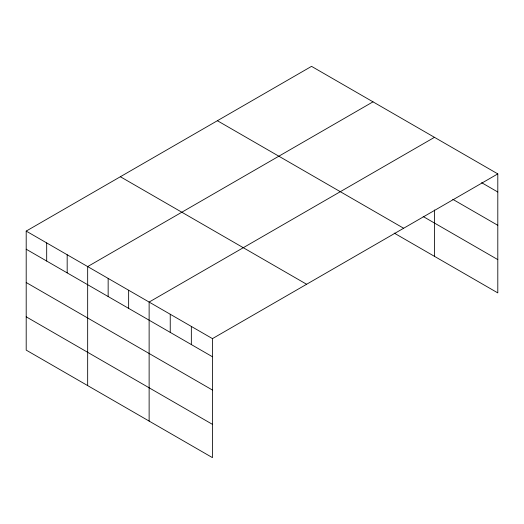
<?xml version="1.0" encoding="UTF-8"?>
<svg xmlns="http://www.w3.org/2000/svg" width="524" height="524" viewBox="0 0 524 524"><rect width="100%" height="100%" fill="white"/><g stroke="black" fill="none" stroke-linecap="round" stroke-linejoin="round"><path stroke-width="0.79" d="M497.8 173.889L311.544 66.358L26.2 231.097L26.2 350.111L212.456 457.642L212.456 338.628L497.8 173.889L497.8 292.903L394.205 233.095M373.009 101.839L87.665 266.585L87.665 385.599M434.475 137.327L149.13 302.066L149.13 421.086M481.615 182.673L497.8 192.013M452.769 199.31L497.8 225.307M423.169 216.523L497.8 259.609M217.381 120.717L403.637 228.254M120.363 176.732L306.619 284.263M26.2 231.097L212.456 338.628M26.2 249.221L212.456 356.759M26.2 282.515L212.456 390.053M26.2 316.817L212.456 424.355M434.475 209.98L434.475 256.341M191.345 326.445L191.345 344.569M170.241 314.256L170.241 332.38M128.642 290.237L128.642 308.367M108.154 278.414L108.154 296.538M67.177 254.756L67.177 272.88M46.688 242.926L46.688 261.05"/></g></svg>
